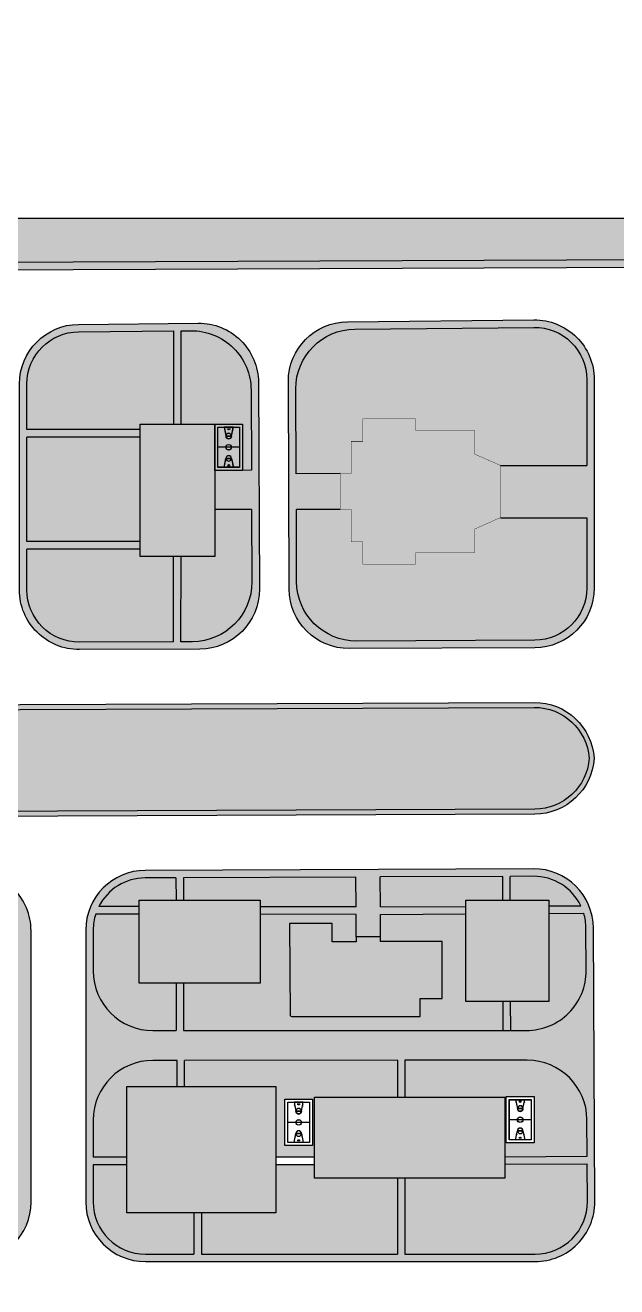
# Model space of a CAD drawing. Header units: inches. Extents: x -634 to 3638, y -6930911 to 5552.
# Drawn here: x 2672 to 2790.9, y 2344.9 to 2598.8 of the extents above; entities that cross this region are included whole.
import ezdxf

# ---------------------------------------------------------------- set-up
doc = ezdxf.new("R2010")
doc.units = ezdxf.units.IN
doc.header["$MEASUREMENT"] = 0
doc.layers.add('ELEV', color=134, linetype='Continuous', lineweight=18)
for name, color, linetype in [('SPORT', 7, 'Continuous'), ('зеленая зона', 100, 'Continuous'), ('муниц.здания', 181, 'Continuous')]:
    doc.layers.add(name, color=color, linetype=linetype)
for name, color, linetype, true_color in [('дет.площадки', 7, 'Continuous', 0xf5eb38), ('дорога', 7, 'Continuous', 0x737373), ('жил.зона', 7, 'Continuous', 0xee6868)]:
    doc.layers.add(name, color=color, linetype=linetype, true_color=true_color)

# ---------------------------------------------------------------- blocks, each defined once
blk = doc.blocks.new('A$C6FDB6B95')
at = {"layer": 'SPORT'}
for p, q in [((-2148, 1133), (1300, 1133)), ((-2148, -936), (-2148, 1133)), ((1300, 1133), (1300, -936)), ((-1920, 438), (-1256, 300)), ((-1918, 904), (1070, 904)), ((-1918, -706), (-1918, 904)), ((-1918, -246), (-1918, 444)), ((-1918, -246), (-1918, 444)), ((-1918, 444), (-1255, 306)), ((-1721, 403), (-1720, 408)), ((-1716, 402), (-1721, 403)), ((-1720, 408), (-1715, 407)), ((-1715, 407), (-1716, 402)), ((-1620, 382), (-1619, 387)), ((-1615, 381), (-1620, 382)), ((-1619, 387), (-1613, 386)), ((-1613, 386), (-1615, 381)), ((-1519, 361), (-1518, 366)), ((-1513, 360), (-1519, 361)), ((-1518, 366), (-1512, 365)), ((-1512, 365), (-1513, 360)), ((-1277, 305), (-1276, 299)), ((-1258, -102), (-1258, 300)), ((-1252, 300), (-1252, -102)), ((-427, -706), (-427, 904)), ((-427, -418), (-427, 616)), ((-421, -706), (-421, 904)), ((-421, -418), (-421, 616)), ((1070, 444), (406, 306)), ((1071, 438), (407, 300)), ((409, -102), (409, 300)), ((429, 305), (428, 299)), ((1070, 904), (1070, -706)), ((1070, -246), (1070, 444)), ((1070, -246), (1070, 444)), ((1300, -936), (-2148, -936)), ((-1256, -102), (-1920, -240)), ((-1255, -108), (-1918, -246)), ((1070, -706), (-1918, -706)), ((-1277, -107), (-1276, -101)), ((406, -108), (1070, -246)), ((407, -102), (1071, -240)), ((429, -107), (428, -101))]:
    blk.add_line(p, q, dxfattribs=at)
for points in [[(1300, -936), (-2148, -936), (-2148, 1133), (1300, 1133)], [(1076, -711), (-1924, -711), (-1924, 909), (1076, 909)], [(-1781, 202), (-1784, 202), (-1784, -4), (-1781, -4)], [(671, 361), (669, 366), (664, 365), (665, 360)], [(772, 382), (771, 387), (765, 386), (766, 381)], [(873, 403), (872, 408), (866, 407), (868, 402)], [(932, 202), (936, 202), (936, -4), (932, -4)], [(-1721, -205), (-1720, -211), (-1715, -209), (-1716, -204)], [(-1620, -184), (-1619, -190), (-1613, -188), (-1615, -183)], [(-1519, -163), (-1518, -168), (-1512, -167), (-1513, -162)], [(671, -163), (669, -168), (664, -167), (665, -162)], [(772, -184), (771, -190), (765, -188), (766, -183)], [(873, -205), (872, -211), (866, -209), (868, -204)]]:
    blk.add_lwpolyline(points, close=True, dxfattribs=at)
blk.add_lwpolyline([(403, -102, -0.985815), (403, 300)], format="xyb", close=True, dxfattribs=at)
for centre, radius in [((-1741, 99), 25.9), ((-424, 99), 207), ((-424, 99), 201), ((892, 99), 25.9)]:
    blk.add_circle(centre, radius, dxfattribs=at)
for centre, radius, start, end in [((-1255, 99), 207, 96.21469, 263.78531), ((-1255, 99), 201, 96.21469, 263.78531), ((-1255, 99), 207, 270, 90), ((-1255, 99), 201, 270.81854, 89.18146), ((406, 99), 207, 90, 270), ((406, 99), 201, 276.21469, 83.78531), ((406, 99), 207, 276.21469, 83.78531)]:
    blk.add_arc(centre, radius, start, end, dxfattribs=at)

msp = doc.modelspace()

# ---------------------------------------------------------------- hatches: boundary and pattern name
at = {"layer": 'ELEV', "linetype": 'Continuous'}
h = msp.add_hatch(dxfattribs=at)
h.set_pattern_fill('ANSI31', color=256, scale=0.01044, style=0)
h.set_pattern_definition([(45, (1262.311104, 3366.587935), (-0.02343928418428, 0.02343928418428), [])])
edge = h.paths.add_edge_path()
edge.add_ellipse((1445.78234, 3471.96182), major_axis=(0, 6932302.83262), ratio=0.00000001506, start_angle=89.999976115149, end_angle=270.000023884851)
edge.add_line((1445.67794, 3474.85168), (1445.67794, 3528.48347))
edge.add_line((1445.67794, 3528.48347), (1445.88675, 3528.48347))
edge.add_line((1445.88675, 3528.48347), (1445.88675, 3474.85168))
at = {"layer": 'дорога', "true_color": 0x939598}
h = msp.add_hatch(color=252, dxfattribs=at)
h.dxf.hatch_style = 1
h.paths.add_polyline_path([(2538.91758, 2559.8732), (2537.40944, 2559.8732, 0.387202094), (2549.40171, 2549.03748), (2962.53548, 2550.72011, 0.344538771), (2974.14404, 2559.8732), (2972.59332, 2559.8732, -0.33476711), (2962.52938, 2552.2201), (2549.3956, 2550.53747, -0.383201441)])
at = {"layer": 'дорога', "true_color": 0x58ba48}
h = msp.add_hatch(color=85, dxfattribs=at)
h.dxf.hatch_style = 1
h.paths.add_polyline_path([(2972.59332, 2559.8732), (2538.91758, 2559.8732, 0.383201441), (2549.3956, 2550.53747), (2962.52938, 2552.2201, 0.33476711)])
at = {"layer": 'дорога', "true_color": 0xcd6928, "transparency": 33554610}
h = msp.add_hatch(color=32, dxfattribs=at)
h.dxf.hatch_style = 1
edge = h.paths.add_edge_path()
edge.add_arc((2707.02931, 2485.24209), 12, 270.2333558, 360.2333558)
edge.add_line((2719.02921, 2485.29097), (2718.82329, 2527.76263))
edge.add_arc((2706.85995, 2526.82531), 12, 4.4799378, 90.5620272)
edge.add_line((2706.74224, 2538.82473), (2682.68175, 2538.58871))
edge.add_arc((2682.79946, 2526.58929), 12, 90.5620272, 180)
edge.add_line((2670.79946, 2526.58929), (2670.79946, 2485.14341))
edge.add_arc((2682.79946, 2485.14341), 12, 180, 270.2333558)
edge.add_line((2682.84833, 2473.14351), (2707.07819, 2473.24219))
at = {"layer": 'дорога', "true_color": 0x939598}
h = msp.add_hatch(color=252, dxfattribs=at)
h.dxf.hatch_style = 1
h.paths.add_polyline_path([(2718.85985, 2526.87418, 0.415894714), (2706.74224, 2538.82473), (2682.68175, 2538.58871, 0.411343417), (2670.79946, 2526.58929), (2670.79946, 2485.14341, 0.415406969), (2682.84833, 2473.14351), (2707.07819, 2473.24219, 0.414213562), (2719.02921, 2485.29097)])
h.paths.add_polyline_path([(2710.07646, 2509.20602), (2710.07646, 2501.31711), (2717.46389, 2501.32764), (2717.52312, 2486.78485, -0.414213562), (2705.57209, 2474.73607), (2703.25976, 2474.72665), (2703.28143, 2491.84278), (2701.78143, 2491.84278), (2701.75975, 2474.72054), (2682.84222, 2474.6435, -0.415406969), (2672.29946, 2485.14341), (2672.29946, 2493.36832), (2695.07646, 2493.36832), (2695.07646, 2494.86832), (2672.29946, 2494.86832), (2672.29946, 2515.92051), (2695.07646, 2515.92051), (2695.07646, 2517.42051), (2672.29946, 2517.42051), (2672.29946, 2526.58929, -0.411343417), (2682.69646, 2537.08878), (2701.83894, 2537.27656), (2701.81515, 2518.48457), (2703.31516, 2518.48457), (2703.33896, 2537.29128), (2705.2484, 2537.31001, -0.415894714), (2717.36601, 2525.35946), (2717.43157, 2509.26116), (2715.66266, 2509.24789), (2715.66266, 2509.20602)], flags=16)
h.paths.add_polyline_path([(2710.07646, 2509.20602), (2710.07646, 2518.51636), (2715.66266, 2518.51636), (2715.66266, 2509.20602)], flags=0)
h.paths.add_polyline_path([(2710.68163, 2509.81119), (2710.68163, 2517.91119), (2715.05749, 2517.91119), (2715.05749, 2509.81119)], flags=0)
h.paths.add_polyline_path([(2711.95438, 2517.89567), (2711.95372, 2517.89883), (2711.93853, 2517.89567)], flags=0)
h.paths.add_polyline_path([(2711.95438, 2509.82671), (2711.95372, 2509.82355), (2711.93853, 2509.82671), (2710.69715, 2509.82671), (2710.69715, 2513.86895), (2712.31099, 2513.86895, -0.986204438), (2713.42813, 2513.86895), (2714.2663, 2513.86895), (2715.04198, 2513.86895), (2715.04198, 2513.85343), (2715.04198, 2509.82671)], flags=0)
h.paths.add_polyline_path([(2713.4249, 2511.55848, -0.897017361), (2712.31422, 2511.55848), (2712.32965, 2511.56015, 0.897017361), (2713.40947, 2511.56015), (2713.4249, 2511.55848), (2713.41395, 2511.61119), (2712.31099, 2511.61119, -1.006968894), (2713.42818, 2511.61895), (2713.5733, 2510.92058), (2713.58849, 2510.92374), (2713.59165, 2510.90855), (2713.64168, 2510.64951), (2713.64531, 2510.65027), (2713.64847, 2510.63508), (2713.69727, 2510.37579), (2713.70214, 2510.3768), (2713.7053, 2510.36161), (2713.8006, 2509.82671), (2713.78475, 2509.82671)], flags=0)
h.paths.add_polyline_path([(2713.14887, 2510.18981), (2712.59025, 2510.18981), (2712.59025, 2510.19912), (2713.14887, 2510.19912)], flags=0)
h.paths.add_polyline_path([(2712.79973, 2510.30619, -1), (2712.93939, 2510.30619, -1)], flags=0)
h.paths.add_polyline_path([(2712.04902, 2510.35845), (2712.03383, 2510.36161), (2712.03698, 2510.3768), (2712.05218, 2510.37364)], flags=0)
h.paths.add_polyline_path([(2712.10584, 2510.63192), (2712.09065, 2510.63508), (2712.09381, 2510.65027), (2712.109, 2510.64711)], flags=0)
h.paths.add_polyline_path([(2712.16267, 2510.90539), (2712.14748, 2510.90855), (2712.15063, 2510.92374), (2712.16583, 2510.92058)], flags=0)
h.paths.add_polyline_path([(2713.41261, 2511.62671), (2712.32651, 2511.62671, -0.985814884)], flags=0)
h.paths.add_polyline_path([(2713.41261, 2513.85343), (2712.32651, 2513.85343, 0.985814884)], flags=0)
h.paths.add_polyline_path([(2712.31099, 2516.11119), (2713.41395, 2516.11119), (2713.4249, 2516.1639), (2713.40947, 2516.16222, 0.897017361), (2712.32965, 2516.16222), (2712.31422, 2516.1639, -0.897017361), (2713.4249, 2516.1639), (2713.78475, 2517.89567), (2713.8006, 2517.89567), (2713.6901, 2517.36393), (2713.7053, 2517.36077), (2713.70214, 2517.34558), (2713.64532, 2517.08796), (2713.64847, 2517.0873), (2713.64531, 2517.07211), (2713.58761, 2516.81467), (2713.59165, 2516.81383), (2713.58849, 2516.79864), (2713.42818, 2516.10343, -1.006968894)], flags=0)
h.paths.add_polyline_path([(2712.32651, 2516.09567), (2713.41261, 2516.09567, -0.985814884)], flags=0)
h.paths.add_polyline_path([(2712.15063, 2516.79864), (2712.14748, 2516.81383), (2712.16267, 2516.81699), (2712.16583, 2516.8018)], flags=0)
h.paths.add_polyline_path([(2712.09381, 2517.07211), (2712.09065, 2517.0873), (2712.10584, 2517.09046), (2712.109, 2517.07527)], flags=0)
h.paths.add_polyline_path([(2712.79973, 2517.41619, -1), (2712.93939, 2517.41619, -1)], flags=0)
h.paths.add_polyline_path([(2712.03698, 2517.34558), (2712.03383, 2517.36077), (2712.04902, 2517.36393), (2712.05218, 2517.34873)], flags=0)
h.paths.add_polyline_path([(2713.14887, 2517.52326), (2712.59025, 2517.52326), (2712.59025, 2517.53257), (2713.14887, 2517.53257)], flags=0)
at = {"layer": 'дорога', "true_color": 0xcd6928, "transparency": 33554610}
h = msp.add_hatch(color=32, dxfattribs=at)
h.dxf.hatch_style = 1
edge = h.paths.add_edge_path()
edge.add_arc((2774.34686, 2485.51627), 12, 270.2333558, 360)
edge.add_line((2786.34686, 2485.51627), (2786.34686, 2528.73267))
edge.add_arc((2774.29299, 2527.35452), 12.1324, 6.5224498, 90.3014883)
edge.add_line((2774.22915, 2539.48675), (2738.52994, 2539.13655))
edge.add_arc((2737.06317, 2527.00798), 12.21694, 83.1043773, 177.5663217)
edge.add_line((2724.85724, 2527.52675), (2725.02916, 2485.3154))
edge.add_arc((2737.02906, 2485.36428), 12, 180.2333558, 270.2333558)
edge.add_line((2737.07794, 2473.36438), (2774.39573, 2473.51637))
at = {"layer": 'дорога', "true_color": 0x939598}
h = msp.add_hatch(color=252, dxfattribs=at)
h.dxf.hatch_style = 1
h.paths.add_polyline_path([(2786.34686, 2527.48732, 0.417089545), (2774.22915, 2539.48675), (2736.74129, 2539.11901, 0.412534407), (2724.8591, 2527.07071), (2725.02916, 2485.3154, 0.414213562), (2737.07794, 2473.36438), (2774.39573, 2473.51637, 0.413021162), (2786.34686, 2485.51627)])
h.paths.add_polyline_path([(2784.84686, 2499.68491), (2784.84686, 2485.51627, -0.413021162), (2774.38962, 2475.01635), (2738.57182, 2474.87047, -0.414213562), (2726.52304, 2486.8215), (2726.46391, 2501.34046), (2735.28127, 2501.35302), (2735.28127, 2508.55462), (2726.43467, 2508.51859), (2726.36516, 2525.58541, -0.412534407), (2738.24735, 2537.63371), (2774.24386, 2537.98682, -0.417089545), (2784.84686, 2527.48732), (2784.84686, 2510.21031), (2767.47797, 2510.21031), (2767.47797, 2499.68491)], flags=16)
at = {"layer": 'дорога', "true_color": 0x58ba48}
h = msp.add_hatch(color=85, dxfattribs=at)
h.dxf.hatch_style = 1
h.paths.add_polyline_path([(2701.83894, 2537.27656), (2682.69646, 2537.08878, 0.411343417), (2672.29946, 2526.58929), (2672.29946, 2517.42051), (2695.07646, 2517.42051), (2695.07646, 2518.48457), (2701.81515, 2518.48457)])
h = msp.add_hatch(color=85, dxfattribs=at)
h.dxf.hatch_style = 1
h.paths.add_polyline_path([(2705.2484, 2537.31001), (2703.33896, 2537.29128), (2703.31516, 2518.48457), (2710.07646, 2518.48457), (2710.07646, 2509.20602), (2717.43157, 2509.26116), (2717.36601, 2525.35946, 0.415894714)])
h.paths.add_polyline_path([(2715.05749, 2517.91119), (2715.05749, 2509.81119), (2710.68163, 2509.81119), (2710.68163, 2517.91119)], flags=16)
h.paths.add_polyline_path([(2711.95438, 2517.89567), (2711.95372, 2517.89883), (2711.93853, 2517.89567)], flags=0)
h.paths.add_polyline_path([(2710.69715, 2513.86895), (2712.31099, 2513.86895, -0.986204438), (2713.42813, 2513.86895), (2714.2663, 2513.86895), (2715.04198, 2513.86895), (2715.04198, 2513.85343), (2715.04198, 2509.82671), (2711.95438, 2509.82671), (2711.95372, 2509.82355), (2711.93853, 2509.82671), (2710.69715, 2509.82671)], flags=0)
h.paths.add_polyline_path([(2712.31422, 2516.1639), (2712.32965, 2516.16222, -0.897017361), (2713.40947, 2516.16222), (2713.4249, 2516.1639, 0.897017361)], flags=0)
h.paths.add_polyline_path([(2713.8006, 2517.89567), (2713.6901, 2517.36393), (2713.7053, 2517.36077), (2713.70214, 2517.34558), (2713.64532, 2517.08796), (2713.64847, 2517.0873), (2713.64531, 2517.07211), (2713.58761, 2516.81467), (2713.59165, 2516.81383), (2713.58849, 2516.79864), (2713.42818, 2516.10343, -1.006968894), (2712.31099, 2516.11119), (2713.41395, 2516.11119), (2713.78475, 2517.89567)], flags=0)
h.paths.add_polyline_path([(2712.59025, 2517.53257), (2713.14887, 2517.53257), (2713.14887, 2517.52326), (2712.86956, 2517.48602, -0.414213562), (2712.93939, 2517.41619, -1), (2712.79973, 2517.41619, -0.414213562), (2712.86956, 2517.48602), (2712.64611, 2517.52326), (2712.59025, 2517.52326)], flags=0)
h.paths.add_polyline_path([(2712.04902, 2517.36393), (2712.05218, 2517.34873), (2712.03698, 2517.34558), (2712.03383, 2517.36077)], flags=0)
h.paths.add_polyline_path([(2712.10584, 2517.09046), (2712.109, 2517.07527), (2712.09381, 2517.07211), (2712.09065, 2517.0873)], flags=0)
h.paths.add_polyline_path([(2712.16267, 2516.81699), (2712.16583, 2516.8018), (2712.15063, 2516.79864), (2712.14748, 2516.81383)], flags=0)
h.paths.add_polyline_path([(2712.32651, 2516.09567), (2713.41261, 2516.09567, -0.985814884)], flags=0)
h.paths.add_polyline_path([(2713.41261, 2513.85343), (2712.32651, 2513.85343, 0.985814884)], flags=0)
h.paths.add_polyline_path([(2712.31099, 2511.62671), (2712.32651, 2511.62671, -0.99433131), (2713.41266, 2511.61736), (2713.4249, 2511.55848, 1.048443141)], flags=0)
h.paths.add_polyline_path([(2713.42979, 2511.61119), (2713.42818, 2511.61895, -0.993079335), (2712.31099, 2511.61119)], flags=0)
h.paths.add_polyline_path([(2712.15063, 2510.92374), (2712.16583, 2510.92058), (2712.16267, 2510.90539), (2712.14748, 2510.90855)], flags=0)
h.paths.add_polyline_path([(2713.58849, 2510.92374), (2713.59165, 2510.90855), (2713.57645, 2510.90539), (2713.5733, 2510.92058)], flags=0)
h.paths.add_polyline_path([(2712.09381, 2510.65027), (2712.109, 2510.64711), (2712.10584, 2510.63192), (2712.09065, 2510.63508)], flags=0)
h.paths.add_polyline_path([(2713.64531, 2510.65027), (2713.64847, 2510.63508), (2713.63328, 2510.63192), (2713.63012, 2510.64711)], flags=0)
h.paths.add_polyline_path([(2712.03698, 2510.3768), (2712.05218, 2510.37364), (2712.04902, 2510.35845), (2712.03383, 2510.36161)], flags=0)
h.paths.add_polyline_path([(2712.93939, 2510.30619, -0.414213562), (2712.86956, 2510.23636), (2713.09301, 2510.19912), (2713.14887, 2510.19912), (2713.14887, 2510.18981), (2712.59025, 2510.18981), (2712.59025, 2510.19912), (2712.86956, 2510.23636, -0.414213562), (2712.79973, 2510.30619, -1)], flags=0)
h.paths.add_polyline_path([(2713.70214, 2510.3768), (2713.7053, 2510.36161), (2713.6901, 2510.35845), (2713.68695, 2510.37364)], flags=0)
h = msp.add_hatch(color=85, dxfattribs=at)
h.dxf.hatch_style = 1
h.paths.add_polyline_path([(2774.24386, 2537.98682), (2738.24735, 2537.63371, 0.412534407), (2726.36516, 2525.58541), (2726.43467, 2508.51859), (2735.28127, 2508.55462), (2737.48284, 2508.55462), (2737.48284, 2515.05001), (2739.84949, 2515.05001), (2739.84949, 2519.59235), (2750.42608, 2519.59235), (2750.42608, 2517.31853), (2762.27696, 2517.31853), (2762.27696, 2512.5028), (2767.47797, 2510.21031), (2784.84686, 2510.21031), (2784.84686, 2527.48732, 0.417089545)])
at = {"layer": 'дорога', "true_color": 0xf4ee51}
h = msp.add_hatch(color=41, dxfattribs=at)
h.dxf.hatch_style = 1
h.paths.add_polyline_path([(2710.07646, 2518.48457), (2695.07646, 2518.48457), (2695.07646, 2491.84278), (2710.07646, 2491.84278)])
at = {"layer": 'дорога', "true_color": 0xcd6928}
h = msp.add_hatch(color=32, dxfattribs=at)
h.dxf.hatch_style = 1
h.paths.add_polyline_path([(2767.47797, 2510.21031), (2762.27696, 2512.5028), (2762.27696, 2517.31853), (2750.42608, 2517.31853), (2750.42608, 2519.59235), (2739.84949, 2519.59235), (2739.84949, 2515.05001), (2737.48284, 2515.05001), (2737.48284, 2508.55462), (2735.28127, 2508.55462), (2735.28127, 2501.35302), (2737.48284, 2501.3406), (2737.48284, 2494.8452), (2739.84949, 2494.8452), (2739.84949, 2490.30286), (2750.42608, 2490.30286), (2750.42608, 2492.6164), (2762.27696, 2492.6164), (2762.27696, 2497.39242), (2767.47797, 2499.68491)])
at = {"layer": 'дорога', "true_color": 0x58ba48}
h = msp.add_hatch(color=85, dxfattribs=at)
h.dxf.hatch_style = 1
h.paths.add_polyline_path([(2695.07646, 2515.92051), (2672.29946, 2515.92051), (2672.29946, 2494.86832), (2695.07646, 2494.86832)])
h = msp.add_hatch(color=85, dxfattribs=at)
h.dxf.hatch_style = 1
h.paths.add_polyline_path([(2717.52312, 2486.78485), (2717.46389, 2501.32764), (2710.07646, 2501.31711), (2710.07646, 2491.84278), (2703.28143, 2491.84278), (2703.25976, 2474.72665), (2705.57209, 2474.73607, 0.414213562)])
h = msp.add_hatch(color=85, dxfattribs=at)
h.dxf.hatch_style = 1
h.paths.add_polyline_path([(2784.84686, 2499.68491), (2767.47797, 2499.68491), (2762.27696, 2497.39242), (2762.27696, 2492.6164), (2750.42608, 2492.6164), (2750.42608, 2490.30286), (2739.84949, 2490.30286), (2739.84949, 2494.8452), (2737.48284, 2494.8452), (2737.48284, 2501.3406), (2735.28127, 2501.35302), (2726.46391, 2501.34046), (2726.52304, 2486.8215, 0.414213562), (2738.57182, 2474.87047), (2774.38962, 2475.01635, 0.413021162), (2784.84686, 2485.51627)])
h = msp.add_hatch(color=85, dxfattribs=at)
h.dxf.hatch_style = 1
h.paths.add_polyline_path([(2701.78143, 2491.84278), (2695.07646, 2491.84278), (2695.07646, 2493.36832), (2672.29946, 2493.36832), (2672.29946, 2485.14341, 0.415406969), (2682.84222, 2474.6435), (2701.75975, 2474.72054)])
at = {"layer": 'дорога', "true_color": 0x939598}
h = msp.add_hatch(color=252, dxfattribs=at)
h.dxf.hatch_style = 1
edge = h.paths.add_edge_path()
edge.add_line((2774.29798, 2462.51588), (2550.40182, 2461.60398))
edge.add_arc((2550.45069, 2449.60408), 12, 90.2333558, 176.9420013)
edge.add_arc((2550.43583, 2451.11935), 12, 184.182053, 270.2333558)
edge.add_line((2550.4847, 2439.11945), (2774.39573, 2440.03141))
edge.add_arc((2774.34686, 2452.03131), 12, 270.2333558, 356.3800038)
edge.add_arc((2774.34686, 2450.51598), 12, 3.6199962, 90.2333558)
at = {"layer": 'дорога', "true_color": 0x58ba48}
h = msp.add_hatch(color=85, dxfattribs=at)
h.dxf.hatch_style = 1
h.paths.add_polyline_path([(2785.32073, 2451.27364, 0.39534147), (2774.30205, 2461.51589), (2550.40589, 2460.60399, 0.395822281), (2539.46991, 2450.25407, 0.392508459), (2550.48063, 2440.11944), (2774.39166, 2441.0314, 0.392988667)])
at = {"layer": 'дорога', "true_color": 0x939598}
h = msp.add_hatch(color=252, dxfattribs=at)
h.dxf.hatch_style = 1
edge = h.paths.add_edge_path()
edge.add_arc((2661.1281, 2416.5699), 12, 360, 450.2333558)
edge.add_line((2661.07922, 2428.5698), (2550.73028, 2428.12036))
edge.add_arc((2550.77915, 2416.12046), 12, 90.2333558, 180.5620272)
edge.add_line((2538.77973, 2416.00275), (2539.31055, 2361.8896))
edge.add_arc((2551.30998, 2362.00731), 12, 180.5620272, 270)
edge.add_line((2551.30998, 2350.00731), (2661.1281, 2350.00731))
edge.add_arc((2661.1281, 2362.00731), 12, 270, 360)
edge.add_line((2673.1281, 2362.00731), (2673.1281, 2416.5699))
at = {"layer": 'дорога', "true_color": 0xcd6928, "transparency": 33554610}
h = msp.add_hatch(color=32, dxfattribs=at)
h.dxf.hatch_style = 1
edge = h.paths.add_edge_path()
edge.add_arc((2661.1281, 2362.00731), 12, 270, 360)
edge.add_line((2673.1281, 2362.00731), (2673.11512, 2417.12781))
edge.add_arc((2661.14201, 2416.64811), 11.98272, 2.294282, 96.0113823)
edge.add_line((2659.8871, 2428.56494), (2640.37099, 2428.48545))
edge.add_arc((2619.95774, 4866.74399), 2438.34398, 269.98703901, 270.47967255, ccw=False)
edge.add_line((2619.40616, 2428.40007), (2619.45792, 2350.00731))
edge.add_arc((2625.48236, 2332.85714), 18.17752, 70.6448677, 109.3551323, ccw=False)
edge.add_line((2631.50679, 2350.00731), (2661.1281, 2350.00731))
at = {"layer": 'дорога', "true_color": 0x939598}
h = msp.add_hatch(color=252, dxfattribs=at)
h.dxf.hatch_style = 1
h.paths.add_polyline_path([(2786.19342, 2417.09214, 0.413899486), (2774.14471, 2429.03029), (2696.07922, 2428.71235, 0.413021162), (2684.1281, 2416.71245), (2684.1281, 2362.00731, 0.414213562), (2696.1281, 2350.00731), (2774.47669, 2350.00731, 0.415721382), (2786.47653, 2362.06905)])
h.paths.add_polyline_path([(2697.62167, 2390.48796), (2702.4894, 2390.48926), (2702.49081, 2385.24484), (2703.99081, 2385.24484), (2703.9894, 2390.48966), (2746.77732, 2390.50112), (2746.77732, 2383.09139), (2748.27732, 2383.09139), (2748.27732, 2390.50152), (2772.88856, 2390.50811, -0.412785674), (2784.89161, 2378.56985), (2784.92957, 2371.19286), (2768.34845, 2371.10755), (2768.34845, 2369.60753), (2784.93728, 2369.69288), (2784.97655, 2362.06134, -0.415721382), (2774.47669, 2351.50731), (2748.27732, 2351.50731), (2748.27732, 2366.79232), (2746.77732, 2366.79232), (2746.77732, 2351.50731), (2707.3806, 2351.50731), (2707.3806, 2359.78387), (2705.8806, 2359.78387), (2705.8806, 2351.50731), (2696.1281, 2351.50731, -0.414213562), (2685.6281, 2362.00731), (2685.6281, 2369.481), (2692.40415, 2369.481), (2692.40415, 2370.981), (2685.6281, 2370.981), (2685.6281, 2378.48796, -0.414056759)], flags=16)
h.paths.add_polyline_path([(2685.6281, 2408.48796), (2685.6281, 2416.71245, -0.0780423), (2686.13353, 2419.93093), (2694.85169, 2419.91807), (2694.85169, 2421.41807), (2686.74757, 2421.43003, -0.282350758), (2696.08533, 2427.21236), (2702.27023, 2427.23755), (2702.27143, 2422.73523), (2703.77143, 2422.73523), (2703.77023, 2427.24366), (2738.43526, 2427.38484), (2738.45983, 2421.3537), (2719.18898, 2421.38215), (2719.18898, 2419.88214), (2738.46593, 2419.85369), (2738.48439, 2415.32256), (2743.37946, 2415.32256), (2743.36097, 2419.86368), (2760.53805, 2419.96004), (2760.53805, 2421.46006), (2743.35486, 2421.36367), (2743.33025, 2427.40478), (2767.95002, 2427.50505), (2767.96947, 2422.72836), (2769.46948, 2422.72836), (2769.45, 2427.51116), (2774.15081, 2427.53031, -0.289096551), (2783.65204, 2421.58972), (2777.25897, 2421.55386), (2777.25897, 2420.05383), (2784.23701, 2420.09298, -0.072836322), (2784.69344, 2417.08442), (2784.73725, 2408.56968, -0.4156434), (2772.7406, 2396.50794), (2703.77841, 2396.4896), (2703.77588, 2406.0123), (2702.27588, 2406.0123), (2702.27841, 2396.4892), (2697.63448, 2396.48796, -0.414369371)], flags=16)
h.paths.add_polyline_path([(2724.13977, 2382.66682), (2729.72598, 2382.66682), (2729.72598, 2373.35647), (2724.13977, 2373.35647)], flags=0)
h.paths.add_polyline_path([(2724.74494, 2382.06165), (2729.12081, 2382.06165), (2729.12081, 2373.96165), (2724.74494, 2373.96165)], flags=0)
h.paths.add_polyline_path([(2726.01769, 2382.04613), (2726.01703, 2382.04929), (2726.00184, 2382.04613)], flags=0)
h.paths.add_polyline_path([(2724.76046, 2378.01941), (2726.37431, 2378.01941, -0.986204438), (2727.49144, 2378.01941), (2728.32961, 2378.01941), (2729.10529, 2378.01941), (2729.10529, 2378.00389), (2729.10529, 2373.97716), (2726.01769, 2373.97716), (2726.01703, 2373.97401), (2726.00184, 2373.97716), (2724.76046, 2373.97716)], flags=0)
h.paths.add_polyline_path([(2727.47279, 2380.31268), (2727.48821, 2380.31436, 0.897017361), (2726.37754, 2380.31436), (2726.39296, 2380.31268, -0.897017361)], flags=0)
h.paths.add_polyline_path([(2727.86391, 2382.04613), (2727.75342, 2381.51438), (2727.76861, 2381.51123), (2727.76545, 2381.49603), (2727.70863, 2381.23841), (2727.71178, 2381.23776), (2727.70863, 2381.22257), (2727.65092, 2380.96513), (2727.65496, 2380.96429), (2727.6518, 2380.9491), (2727.4915, 2380.25389, -1.006968894), (2726.37431, 2380.26165), (2727.47726, 2380.26165), (2727.84806, 2382.04613)], flags=0)
h.paths.add_polyline_path([(2726.09714, 2381.51123), (2726.11233, 2381.51438), (2726.11549, 2381.49919), (2726.1003, 2381.49603)], flags=0)
h.paths.add_polyline_path([(2726.15397, 2381.23776), (2726.16916, 2381.24092), (2726.17232, 2381.22572), (2726.15712, 2381.22257)], flags=0)
h.paths.add_polyline_path([(2726.21079, 2380.96429), (2726.22598, 2380.96745), (2726.22914, 2380.95225), (2726.21395, 2380.9491)], flags=0)
h.paths.add_polyline_path([(2726.65356, 2381.68303), (2727.21219, 2381.68303), (2727.21219, 2381.67372), (2726.93287, 2381.63647, -0.414213562), (2727.0027, 2381.56665, -1), (2726.86305, 2381.56665, -0.414213562), (2726.93287, 2381.63647), (2726.70943, 2381.67372), (2726.65356, 2381.67372)], flags=0)
h.paths.add_polyline_path([(2727.47592, 2378.00389), (2726.38983, 2378.00389, 0.985814884)], flags=0)
h.paths.add_polyline_path([(2726.38983, 2380.24613), (2727.47592, 2380.24613, -0.985814884)], flags=0)
h.paths.add_polyline_path([(2727.84806, 2373.97716), (2727.86391, 2373.97716), (2727.75342, 2374.50891), (2727.73822, 2374.50575)], flags=0)
h.paths.add_polyline_path([(2726.39296, 2375.71061), (2726.37754, 2375.70893, 0.897017361), (2727.48821, 2375.70893), (2727.47279, 2375.71061, -0.897017361)], flags=0)
h.paths.add_polyline_path([(2727.49144, 2375.76165), (2726.37431, 2375.76165, -1.013986693)], flags=0)
h.paths.add_polyline_path([(2727.47592, 2375.77716), (2726.38983, 2375.77716, -0.985814884)], flags=0)
h.paths.add_polyline_path([(2726.21395, 2375.0742), (2726.22914, 2375.07104), (2726.22598, 2375.05585), (2726.21079, 2375.059)], flags=0)
h.paths.add_polyline_path([(2726.15712, 2374.80073), (2726.17232, 2374.79757), (2726.16916, 2374.78238), (2726.15397, 2374.78553)], flags=0)
h.paths.add_polyline_path([(2726.1003, 2374.52726), (2726.11549, 2374.5241), (2726.11233, 2374.50891), (2726.09714, 2374.51207)], flags=0)
h.paths.add_polyline_path([(2726.65356, 2374.34958), (2726.93287, 2374.38682, -0.414213562), (2726.86305, 2374.45665, -1), (2727.0027, 2374.45665, -0.414213562), (2726.93287, 2374.38682), (2727.15632, 2374.34958), (2727.21219, 2374.34958), (2727.21219, 2374.34027), (2726.65356, 2374.34027)], flags=0)
h.paths.add_polyline_path([(2727.63661, 2375.07104), (2727.6518, 2375.0742), (2727.65496, 2375.059), (2727.63977, 2375.05585)], flags=0)
h.paths.add_polyline_path([(2727.69343, 2374.79757), (2727.70863, 2374.80073), (2727.71178, 2374.78553), (2727.69659, 2374.78238)], flags=0)
h.paths.add_polyline_path([(2768.67871, 2383.20204), (2774.26492, 2383.20204), (2774.26492, 2373.8917), (2768.67871, 2373.8917)], flags=0)
h.paths.add_polyline_path([(2769.28388, 2382.59687), (2773.65975, 2382.59687), (2773.65975, 2374.49687), (2769.28388, 2374.49687)], flags=0)
h.paths.add_polyline_path([(2770.55663, 2382.58135), (2770.55597, 2382.58451), (2770.54078, 2382.58135)], flags=0)
h.paths.add_polyline_path([(2769.2994, 2378.55463), (2770.91325, 2378.55463, -0.986204438), (2772.03038, 2378.55463), (2772.86855, 2378.55463), (2773.64423, 2378.55463), (2773.64423, 2378.53911), (2773.64423, 2374.51239), (2770.55663, 2374.51239), (2770.55597, 2374.50923), (2770.54078, 2374.51239), (2769.2994, 2374.51239)], flags=0)
h.paths.add_polyline_path([(2772.01173, 2380.84791), (2772.02715, 2380.84959, 0.897017361), (2770.91648, 2380.84959), (2770.9319, 2380.84791, -0.897017361)], flags=0)
h.paths.add_polyline_path([(2772.40285, 2382.58135), (2772.29236, 2382.04961), (2772.30755, 2382.04645), (2772.30439, 2382.03126), (2772.24757, 2381.77364), (2772.25072, 2381.77298), (2772.24757, 2381.75779), (2772.18986, 2381.50035), (2772.1939, 2381.49951), (2772.19074, 2381.48432), (2772.03043, 2380.78911, -1.006968894), (2770.91325, 2380.79687), (2772.0162, 2380.79687), (2772.387, 2382.58135)], flags=0)
h.paths.add_polyline_path([(2772.01486, 2378.53911), (2770.92877, 2378.53911, 0.985814884)], flags=0)
h.paths.add_polyline_path([(2770.63608, 2382.04645), (2770.65127, 2382.04961), (2770.65443, 2382.03442), (2770.63924, 2382.03126)], flags=0)
h.paths.add_polyline_path([(2770.6929, 2381.77298), (2770.7081, 2381.77614), (2770.71125, 2381.76095), (2770.69606, 2381.75779)], flags=0)
h.paths.add_polyline_path([(2770.74973, 2381.49951), (2770.76492, 2381.50267), (2770.76808, 2381.48748), (2770.75289, 2381.48432)], flags=0)
h.paths.add_polyline_path([(2770.92877, 2380.78135), (2772.01486, 2380.78135, -0.985814884)], flags=0)
h.paths.add_polyline_path([(2771.1925, 2382.21825), (2771.75112, 2382.21825), (2771.75112, 2382.20894), (2771.47181, 2382.1717, -0.414213562), (2771.54164, 2382.10187, -1), (2771.40199, 2382.10187, -0.414213562), (2771.47181, 2382.1717), (2771.24837, 2382.20894), (2771.1925, 2382.20894)], flags=0)
h.paths.add_polyline_path([(2770.75289, 2375.60942), (2770.76808, 2375.60626), (2770.76492, 2375.59107), (2770.74973, 2375.59423)], flags=0)
h.paths.add_polyline_path([(2770.69606, 2375.33595), (2770.71125, 2375.3328), (2770.7081, 2375.3176), (2770.6929, 2375.32076)], flags=0)
h.paths.add_polyline_path([(2770.63924, 2375.06248), (2770.65443, 2375.05933), (2770.65127, 2375.04413), (2770.63608, 2375.04729)], flags=0)
h.paths.add_polyline_path([(2772.387, 2374.51239), (2772.40285, 2374.51239), (2772.29236, 2375.04413), (2772.27716, 2375.04098)], flags=0)
h.paths.add_polyline_path([(2770.9319, 2376.24584), (2770.91648, 2376.24416, 0.897017361), (2772.02715, 2376.24416), (2772.01173, 2376.24584, -0.897017361)], flags=0)
h.paths.add_polyline_path([(2772.03038, 2376.29687), (2770.91325, 2376.29687, -1.013986693)], flags=0)
h.paths.add_polyline_path([(2772.01486, 2376.31239), (2770.92877, 2376.31239, -0.985814884)], flags=0)
h.paths.add_polyline_path([(2771.1925, 2374.8848), (2771.47181, 2374.92204, -0.414213562), (2771.40199, 2374.99187, -1), (2771.54164, 2374.99187, -0.414213562), (2771.47181, 2374.92204), (2771.69526, 2374.8848), (2771.75112, 2374.8848), (2771.75112, 2374.87549), (2771.1925, 2374.87549)], flags=0)
h.paths.add_polyline_path([(2772.17555, 2375.60626), (2772.19074, 2375.60942), (2772.1939, 2375.59423), (2772.17871, 2375.59107)], flags=0)
h.paths.add_polyline_path([(2772.23237, 2375.3328), (2772.24757, 2375.33595), (2772.25072, 2375.32076), (2772.23553, 2375.3176)], flags=0)
at = {"layer": 'дорога', "true_color": 0x4554a5}
h = msp.add_hatch(color=175, dxfattribs=at)
h.dxf.hatch_style = 1
edge = h.paths.add_edge_path()
edge.add_line((2697.6281, 2396.48796), (2772.7406, 2396.50794))
edge.add_arc((2772.73741, 2408.50794), 12, 270.0152388, 357.9595613)
edge.add_line((2784.7298, 2408.08068), (2784.57479, 2418.60532))
edge.add_arc((2774.19358, 2417.03039), 10.5, 8.6265172, 79.9089795)
edge.add_line((2776.03331, 2427.36797), (2736.74882, 2427.37797))
edge.add_line((2736.74882, 2427.37797), (2715.96161, 2427.29331))
edge.add_line((2715.96161, 2427.29331), (2706.00874, 2427.25277))
edge.add_line((2706.00874, 2427.25277), (2696.08533, 2427.21236))
edge.add_arc((2696.1281, 2416.71245), 10.5, 90.2333558, 180)
edge.add_line((2685.6281, 2416.71245), (2685.46595, 2408.5581))
edge.add_line((2685.46595, 2408.5581), (2685.79025, 2408.41782))
edge.add_arc((2697.51431, 2408.21326), 11.72585, 179.0003911, 270.5559934)
at = {"layer": 'дорога', "true_color": 0x58ba48}
h = msp.add_hatch(color=85, dxfattribs=at)
h.dxf.hatch_style = 1
h.paths.add_polyline_path([(2702.27023, 2427.23755), (2696.08533, 2427.21236, 0.282350758), (2686.74757, 2421.43003), (2694.85169, 2421.41807), (2694.85169, 2422.73523), (2702.27143, 2422.73523)])
h = msp.add_hatch(color=85, dxfattribs=at)
h.dxf.hatch_style = 1
h.paths.add_polyline_path([(2738.43526, 2427.38484), (2703.77023, 2427.24366), (2703.77143, 2422.73523), (2719.18898, 2422.73523), (2719.18898, 2421.38215), (2738.45983, 2421.3537)])
h = msp.add_hatch(color=85, dxfattribs=at)
h.dxf.hatch_style = 1
h.paths.add_polyline_path([(2767.95002, 2427.50505), (2743.33025, 2427.40478), (2743.35486, 2421.36367), (2760.53805, 2421.46006), (2760.53805, 2422.72836), (2767.96947, 2422.72836)])
h = msp.add_hatch(color=85, dxfattribs=at)
h.dxf.hatch_style = 1
h.paths.add_polyline_path([(2774.15081, 2427.53031), (2769.45, 2427.51116), (2769.46948, 2422.72836), (2777.25897, 2422.72836), (2777.25897, 2421.55386), (2783.65204, 2421.58972, 0.289096551)])
at = {"layer": 'дорога', "true_color": 0x4554a5}
h = msp.add_hatch(color=175, dxfattribs=at)
h.dxf.hatch_style = 1
h.paths.add_polyline_path([(2719.18898, 2406.0123), (2719.18898, 2422.73523), (2694.85169, 2422.73523), (2694.85169, 2406.0123)])
h = msp.add_hatch(color=175, dxfattribs=at)
h.dxf.hatch_style = 1
h.paths.add_polyline_path([(2777.25897, 2422.72836), (2760.53805, 2422.72836), (2760.53805, 2402.32422), (2777.25897, 2402.32422)])
at = {"layer": 'дорога', "true_color": 0x58ba48}
h = msp.add_hatch(color=85, dxfattribs=at)
h.dxf.hatch_style = 1
h.paths.add_polyline_path([(2702.27588, 2406.0123), (2694.85169, 2406.0123), (2694.85169, 2419.91807), (2686.13353, 2419.93093, 0.0780423), (2685.6281, 2416.71245), (2685.6281, 2408.48796, 0.414369371), (2697.63448, 2396.48796), (2702.27841, 2396.4892)])
h = msp.add_hatch(color=85, dxfattribs=at)
h.dxf.hatch_style = 1
h.paths.add_polyline_path([(2725.08474, 2418.04205), (2733.68821, 2418.04205), (2733.68821, 2414.33366), (2738.48439, 2414.33366), (2738.48439, 2415.32256), (2738.46593, 2419.85369), (2719.18898, 2419.88214), (2719.18898, 2406.0123), (2703.77588, 2406.0123), (2703.77841, 2396.4896), (2768.07627, 2396.5067), (2768.05257, 2402.32422), (2760.53805, 2402.32422), (2760.53805, 2419.96004), (2743.36097, 2419.86368), (2743.37946, 2415.32256), (2743.37946, 2414.43963), (2755.7789, 2414.43963), (2755.7789, 2402.95543), (2751.39014, 2402.95543), (2751.39014, 2399.29649), (2725.52975, 2399.29649), (2725.20545, 2399.43676)])
h = msp.add_hatch(color=85, dxfattribs=at)
h.dxf.hatch_style = 1
h.paths.add_polyline_path([(2784.69344, 2417.08442, 0.072836322), (2784.23701, 2420.09298), (2777.25897, 2420.05383), (2777.25897, 2402.32422), (2769.55259, 2402.32422), (2769.57628, 2396.5071), (2772.7406, 2396.50794, 0.4156434), (2784.73725, 2408.56968)])
h = msp.add_hatch(color=85, dxfattribs=at)
h.dxf.hatch_style = 1
h.paths.add_polyline_path([(2692.40415, 2385.24484), (2702.49081, 2385.24484), (2702.4894, 2390.48926), (2697.62167, 2390.48796, 0.414056759), (2685.6281, 2378.48796), (2685.6281, 2370.981), (2692.40415, 2370.981)])
h = msp.add_hatch(color=85, dxfattribs=at)
h.dxf.hatch_style = 1
h.paths.add_polyline_path([(2746.77732, 2390.50112), (2703.9894, 2390.48966), (2703.99081, 2385.24484), (2722.35705, 2385.24484), (2722.35705, 2370.981), (2730.13705, 2370.981), (2730.13705, 2383.09139), (2746.77732, 2383.09139)])
h.paths.add_polyline_path([(2724.13977, 2382.66682), (2729.72598, 2382.66682), (2729.72598, 2373.35647), (2724.13977, 2373.35647)], flags=16)
h.paths.add_polyline_path([(2724.74494, 2382.06165), (2729.12081, 2382.06165), (2729.12081, 2373.96165), (2724.74494, 2373.96165)], flags=0)
h.paths.add_polyline_path([(2726.01769, 2382.04613), (2726.01703, 2382.04929), (2726.00184, 2382.04613)], flags=0)
h.paths.add_polyline_path([(2724.76046, 2378.01941), (2726.37431, 2378.01941, -0.986204438), (2727.49144, 2378.01941), (2728.32961, 2378.01941), (2729.10529, 2378.01941), (2729.10529, 2378.00389), (2729.10529, 2373.97716), (2726.01769, 2373.97716), (2726.01703, 2373.97401), (2726.00184, 2373.97716), (2724.76046, 2373.97716)], flags=0)
h.paths.add_polyline_path([(2726.37754, 2380.31436), (2726.39296, 2380.31268, -0.897017361), (2727.47279, 2380.31268), (2727.48821, 2380.31436, 0.897017361)], flags=0)
h.paths.add_polyline_path([(2727.86391, 2382.04613), (2727.75342, 2381.51438), (2727.76861, 2381.51123), (2727.76545, 2381.49603), (2727.70863, 2381.23841), (2727.71178, 2381.23776), (2727.70863, 2381.22257), (2727.65092, 2380.96513), (2727.65496, 2380.96429), (2727.6518, 2380.9491), (2727.4915, 2380.25389, -1.006968894), (2726.37431, 2380.26165), (2727.47726, 2380.26165), (2727.84806, 2382.04613)], flags=0)
h.paths.add_polyline_path([(2726.09714, 2381.51123), (2726.11233, 2381.51438), (2726.11549, 2381.49919), (2726.1003, 2381.49603)], flags=0)
h.paths.add_polyline_path([(2726.65356, 2381.68303), (2727.21219, 2381.68303), (2727.21219, 2381.67372), (2726.93287, 2381.63647, -0.414213562), (2727.0027, 2381.56665, -1), (2726.86305, 2381.56665, -0.414213562), (2726.93287, 2381.63647), (2726.70943, 2381.67372), (2726.65356, 2381.67372)], flags=0)
h.paths.add_polyline_path([(2726.15397, 2381.23776), (2726.16916, 2381.24092), (2726.17232, 2381.22572), (2726.15712, 2381.22257)], flags=0)
h.paths.add_polyline_path([(2726.21079, 2380.96429), (2726.22598, 2380.96745), (2726.22914, 2380.95225), (2726.21395, 2380.9491)], flags=0)
h.paths.add_polyline_path([(2726.38983, 2380.24613), (2727.47592, 2380.24613, -0.985814884)], flags=0)
h.paths.add_polyline_path([(2727.47592, 2378.00389), (2726.38983, 2378.00389, 0.985814884)], flags=0)
h.paths.add_polyline_path([(2726.37431, 2375.77716), (2726.38983, 2375.77716, -0.99433131), (2727.47598, 2375.76782), (2727.48821, 2375.70893, 1.048443141)], flags=0)
h.paths.add_polyline_path([(2727.49311, 2375.76165), (2727.4915, 2375.76941, -0.993079335), (2726.37431, 2375.76165)], flags=0)
h.paths.add_polyline_path([(2726.21395, 2375.0742), (2726.22914, 2375.07104), (2726.22598, 2375.05585), (2726.21079, 2375.059)], flags=0)
h.paths.add_polyline_path([(2726.15712, 2374.80073), (2726.17232, 2374.79757), (2726.16916, 2374.78238), (2726.15397, 2374.78553)], flags=0)
h.paths.add_polyline_path([(2726.1003, 2374.52726), (2726.11549, 2374.5241), (2726.11233, 2374.50891), (2726.09714, 2374.51207)], flags=0)
h.paths.add_polyline_path([(2727.63661, 2375.07104), (2727.6518, 2375.0742), (2727.65496, 2375.059), (2727.63977, 2375.05585)], flags=0)
h.paths.add_polyline_path([(2727.0027, 2374.45665, -0.414213562), (2726.93287, 2374.38682), (2727.15632, 2374.34958), (2727.21219, 2374.34958), (2727.21219, 2374.34027), (2726.65356, 2374.34027), (2726.65356, 2374.34958), (2726.93287, 2374.38682, -0.414213562), (2726.86305, 2374.45665, -1)], flags=0)
h.paths.add_polyline_path([(2727.69343, 2374.79757), (2727.70863, 2374.80073), (2727.71178, 2374.78553), (2727.69659, 2374.78238)], flags=0)
h.paths.add_polyline_path([(2727.75026, 2374.5241), (2727.76545, 2374.52726), (2727.76861, 2374.51207), (2727.75342, 2374.50891)], flags=0)
h = msp.add_hatch(color=85, dxfattribs=at)
h.dxf.hatch_style = 1
h.paths.add_polyline_path([(2784.89161, 2378.56985, 0.412785674), (2772.88856, 2390.50811), (2748.27732, 2390.50152), (2748.27732, 2383.09139), (2768.34845, 2383.09139), (2768.34845, 2371.10755), (2784.92957, 2371.19286)])
h.paths.add_polyline_path([(2774.26492, 2373.8917), (2768.67871, 2373.8917), (2768.67871, 2383.20204), (2774.26492, 2383.20204)], flags=16)
h.paths.add_polyline_path([(2773.65975, 2374.49687), (2769.28388, 2374.49687), (2769.28388, 2382.59687), (2773.65975, 2382.59687)], flags=0)
h.paths.add_polyline_path([(2770.55663, 2382.58135), (2770.55597, 2382.58451), (2770.54078, 2382.58135)], flags=0)
h.paths.add_polyline_path([(2773.64423, 2374.51239), (2770.55663, 2374.51239), (2770.55597, 2374.50923), (2770.54078, 2374.51239), (2769.2994, 2374.51239), (2769.2994, 2378.55463), (2770.91325, 2378.55463, -0.986204438), (2772.03038, 2378.55463), (2772.86855, 2378.55463), (2773.64423, 2378.55463), (2773.64423, 2378.53911)], flags=0)
h.paths.add_polyline_path([(2772.01486, 2378.53911), (2770.92877, 2378.53911, 0.985814884)], flags=0)
h.paths.add_polyline_path([(2770.91325, 2376.31239), (2770.92877, 2376.31239, -0.99433131), (2772.01492, 2376.30305), (2772.02715, 2376.24416, 1.048443141)], flags=0)
h.paths.add_polyline_path([(2770.91325, 2376.29687), (2772.03205, 2376.29687), (2772.03043, 2376.30463, -0.993079335)], flags=0)
h.paths.add_polyline_path([(2772.24757, 2375.33595), (2772.25072, 2375.32076), (2772.23553, 2375.3176), (2772.23237, 2375.3328)], flags=0)
h.paths.add_polyline_path([(2772.1939, 2375.59423), (2772.17871, 2375.59107), (2772.17555, 2375.60626), (2772.19074, 2375.60942)], flags=0)
h.paths.add_polyline_path([(2772.30439, 2375.06248), (2772.30755, 2375.04729), (2772.29236, 2375.04413), (2772.2892, 2375.05933)], flags=0)
h.paths.add_polyline_path([(2771.75112, 2374.8848), (2771.75112, 2374.87549), (2771.1925, 2374.87549), (2771.1925, 2374.8848), (2771.47181, 2374.92204, -0.414213562), (2771.40199, 2374.99187, -1), (2771.54164, 2374.99187, -0.414213562), (2771.47181, 2374.92204), (2771.69526, 2374.8848)], flags=0)
h.paths.add_polyline_path([(2770.91648, 2380.84959), (2770.9319, 2380.84791, -0.897017361), (2772.01173, 2380.84791), (2772.02715, 2380.84959, 0.897017361)], flags=0)
h.paths.add_polyline_path([(2770.91325, 2380.79687), (2772.0162, 2380.79687), (2772.387, 2382.58135), (2772.40285, 2382.58135), (2772.29236, 2382.04961), (2772.30755, 2382.04645), (2772.30439, 2382.03126), (2772.24757, 2381.77364), (2772.25072, 2381.77298), (2772.24757, 2381.75779), (2772.18986, 2381.50035), (2772.1939, 2381.49951), (2772.19074, 2381.48432), (2772.03043, 2380.78911, -1.006968894)], flags=0)
h.paths.add_polyline_path([(2770.92877, 2380.78135), (2772.01486, 2380.78135, -0.985814884)], flags=0)
h.paths.add_polyline_path([(2770.76808, 2375.60626), (2770.76492, 2375.59107), (2770.74973, 2375.59423), (2770.75289, 2375.60942)], flags=0)
h.paths.add_polyline_path([(2770.71125, 2375.3328), (2770.7081, 2375.3176), (2770.6929, 2375.32076), (2770.69606, 2375.33595)], flags=0)
h.paths.add_polyline_path([(2770.65443, 2375.05933), (2770.65127, 2375.04413), (2770.63608, 2375.04729), (2770.63924, 2375.06248)], flags=0)
h.paths.add_polyline_path([(2771.75112, 2382.20894), (2771.47181, 2382.1717, -0.414213562), (2771.54164, 2382.10187, -1), (2771.40199, 2382.10187, -0.414213562), (2771.47181, 2382.1717), (2771.24837, 2382.20894), (2771.1925, 2382.20894), (2771.1925, 2382.21825), (2771.75112, 2382.21825)], flags=0)
h.paths.add_polyline_path([(2770.76808, 2381.48748), (2770.75289, 2381.48432), (2770.74973, 2381.49951), (2770.76492, 2381.50267)], flags=0)
h.paths.add_polyline_path([(2770.71125, 2381.76095), (2770.69606, 2381.75779), (2770.6929, 2381.77298), (2770.7081, 2381.77614)], flags=0)
h.paths.add_polyline_path([(2770.65443, 2382.03442), (2770.63924, 2382.03126), (2770.63608, 2382.04645), (2770.65127, 2382.04961)], flags=0)
at = {"layer": 'дорога', "true_color": 0x136734}
h = msp.add_hatch(color=116, dxfattribs=at)
h.dxf.hatch_style = 1
h.paths.add_polyline_path([(2722.35705, 2385.24484), (2692.40415, 2385.24484), (2692.40415, 2359.78387), (2722.35705, 2359.78387)])
at = {"layer": 'дорога', "true_color": 0xf4ee51}
h = msp.add_hatch(color=41, dxfattribs=at)
h.dxf.hatch_style = 1
h.paths.add_polyline_path([(2768.34845, 2383.09139), (2730.13705, 2383.09139), (2730.13705, 2366.79232), (2768.34845, 2366.79232)])
at = {"layer": 'дорога', "true_color": 0x58ba48}
h = msp.add_hatch(color=85, dxfattribs=at)
h.dxf.hatch_style = 1
h.paths.add_polyline_path([(2705.8806, 2359.78387), (2692.40415, 2359.78387), (2692.40415, 2369.481), (2685.6281, 2369.481), (2685.6281, 2362.00731, 0.414213562), (2696.1281, 2351.50731), (2705.8806, 2351.50731)])
h = msp.add_hatch(color=85, dxfattribs=at)
h.dxf.hatch_style = 1
h.paths.add_polyline_path([(2746.77732, 2366.79232), (2730.13705, 2366.79232), (2730.13705, 2369.481), (2722.35705, 2369.481), (2722.35705, 2359.78387), (2707.3806, 2359.78387), (2707.3806, 2351.50731), (2746.77732, 2351.50731)])
h = msp.add_hatch(color=85, dxfattribs=at)
h.dxf.hatch_style = 1
h.paths.add_polyline_path([(2784.97655, 2362.06134), (2784.93728, 2369.69288), (2768.34845, 2369.60753), (2768.34845, 2366.79232), (2748.27732, 2366.79232), (2748.27732, 2351.50731), (2774.47669, 2351.50731, 0.415721382)])

# ---------------------------------------------------------------- linework, layer by layer
at = {"color": 7}
msp.add_lwpolyline([(2510.55356, 2139.23209), (2929.48263, 2042.52033), (2969.58625, 2216.23831), (2982.86242, 2333.81788), (2996.08687, 2559.8732), (2508.84036, 2559.8732)], close=True, dxfattribs=at)
at = {"layer": 'дет.площадки'}
for points in [[(2695.07646, 2518.48457), (2710.07646, 2518.48457), (2710.07646, 2491.84278), (2695.07646, 2491.84278)], [(2694.85169, 2422.73523), (2719.18898, 2422.73523), (2719.18898, 2406.0123), (2694.85169, 2406.0123)], [(2760.53805, 2422.72836), (2777.25897, 2422.72836), (2777.25897, 2402.32422), (2760.53805, 2402.32422)], [(2730.13705, 2383.09139), (2768.34845, 2383.09139), (2768.34845, 2366.79232), (2730.13705, 2366.79232)]]:
    msp.add_lwpolyline(points, close=True, dxfattribs=at)
at = {"layer": 'дорога'}
for p, q in [((2701.81515, 2518.48457), (2701.83894, 2537.27656)), ((2703.31516, 2518.48457), (2703.33896, 2537.29128)), ((2695.07646, 2517.42051), (2672.29946, 2517.42051)), ((2695.07646, 2515.92051), (2672.29946, 2515.92051)), ((2717.43157, 2509.26116), (2710.07646, 2509.20602)), ((2735.28127, 2508.55462), (2726.43467, 2508.51859)), ((2767.47797, 2510.21031), (2784.84686, 2510.21031)), ((2717.46389, 2501.32764), (2710.07646, 2501.31711)), ((2735.28127, 2501.35302), (2726.46391, 2501.34046)), ((2767.47797, 2499.68491), (2784.84686, 2499.68491)), ((2695.07646, 2494.86832), (2672.29946, 2494.86832)), ((2695.07646, 2493.36832), (2672.29946, 2493.36832)), ((2701.75975, 2474.72054), (2701.78143, 2491.84278)), ((2703.25975, 2474.71864), (2703.28143, 2491.84278)), ((2702.27023, 2427.23755), (2702.27143, 2422.73523)), ((2703.77023, 2427.24366), (2703.77143, 2422.73523)), ((2738.45983, 2421.3537), (2738.43526, 2427.38484)), ((2743.35486, 2421.36367), (2743.33025, 2427.40478)), ((2767.96947, 2422.72836), (2767.95002, 2427.50505)), ((2769.46948, 2422.72836), (2769.45, 2427.51116)), ((2694.85169, 2419.91807), (2686.13353, 2419.93093)), ((2694.85169, 2421.41807), (2686.74757, 2421.43003)), ((2738.45983, 2421.3537), (2719.18898, 2421.38215)), ((2738.46593, 2419.85369), (2719.18898, 2419.88214)), ((2738.48439, 2415.32256), (2738.46593, 2419.85369)), ((2743.35486, 2421.36367), (2760.53805, 2421.46006)), ((2743.36097, 2419.86368), (2760.53805, 2419.96004)), ((2743.37946, 2415.32256), (2743.36097, 2419.86368)), ((2777.25897, 2421.55386), (2783.65204, 2421.58972)), ((2777.25897, 2420.05383), (2784.23701, 2420.09298)), ((2702.27588, 2406.0123), (2702.27841, 2396.4892)), ((2703.77588, 2406.0123), (2703.77841, 2396.4896)), ((2768.07629, 2396.50099), (2768.05257, 2402.32422)), ((2769.57628, 2396.5071), (2769.55259, 2402.32422)), ((2702.49081, 2385.24444), (2702.4894, 2390.48926)), ((2703.99081, 2385.24484), (2703.9894, 2390.48966)), ((2746.77732, 2390.50112), (2746.77732, 2383.09139)), ((2748.27732, 2390.50152), (2748.27732, 2383.09139)), ((2692.40415, 2370.981), (2685.6281, 2370.981)), ((2730.13705, 2370.981), (2722.35705, 2370.981)), ((2768.34073, 2371.10751), (2784.92957, 2371.19286)), ((2692.40415, 2369.481), (2685.6281, 2369.481)), ((2730.13705, 2369.481), (2722.35705, 2369.481)), ((2768.34845, 2369.60753), (2784.93728, 2369.69288)), ((2746.77732, 2366.79232), (2746.77732, 2351.50731)), ((2748.27732, 2366.79232), (2748.27732, 2351.50731)), ((2705.8806, 2359.78387), (2705.8806, 2351.50731)), ((2707.3806, 2359.78387), (2707.3806, 2351.50731))]:
    msp.add_line(p, q, dxfattribs=at)
for points in [[(2974.14404, 2559.8732, -0.344538771), (2962.53548, 2550.72011), (2549.40171, 2549.03748, -0.387202094), (2537.40944, 2559.8732, -0.387202094)], [(2972.59332, 2559.8732, -0.33476711), (2962.52938, 2552.2201), (2549.3956, 2550.53747, -0.383201441), (2538.91758, 2559.8732, -0.383201441)], [(2670.79946, 2485.14341), (2670.79946, 2526.58929, -0.411343417), (2682.68175, 2538.58871), (2706.74224, 2538.82473, -0.415894714), (2718.85985, 2526.87418), (2719.02921, 2485.29097, -0.414213562), (2707.07819, 2473.24219), (2682.84833, 2473.14351, -0.415406969), (2670.79946, 2485.14341), (2670.79946, 2526.58929)], [(2672.29946, 2517.42051), (2672.29946, 2526.58929, -0.411343417), (2682.69646, 2537.08878), (2701.83894, 2537.27656)], [(2703.33896, 2537.29128), (2705.2484, 2537.31001, -0.415894714), (2717.36601, 2525.35946), (2717.43157, 2509.26116)], [(2726.43467, 2508.51859), (2726.36516, 2525.58541, -0.412534407), (2738.24735, 2537.63371), (2774.24386, 2537.98682, -0.417089545), (2784.84686, 2527.48732), (2784.84686, 2510.21031)], [(2717.46389, 2501.32764), (2717.52312, 2486.78485, -0.414213562), (2705.57209, 2474.73607), (2703.25976, 2474.72665)], [(2784.84686, 2499.68491), (2784.84686, 2485.51627, -0.413021162), (2774.38962, 2475.01635), (2738.57182, 2474.87047, -0.414213562), (2726.52304, 2486.8215), (2726.46391, 2501.34046)], [(2701.75975, 2474.72054), (2682.84222, 2474.6435, -0.415406969), (2672.29946, 2485.14341), (2672.29946, 2493.36832)], [(2661.1281, 2350.00731, 0.414213562), (2673.1281, 2362.00731), (2673.1281, 2416.5699, 0.415406969), (2661.07922, 2428.5698), (2550.73028, 2428.12036, 0.415894714), (2538.77973, 2416.00275), (2539.31055, 2361.8896, 0.411343417), (2551.30998, 2350.00731), (2661.1281, 2350.00731)], [(2786.19342, 2417.09214, 0.413899486), (2774.14471, 2429.03029), (2696.07922, 2428.71235, 0.413021162), (2684.1281, 2416.71245), (2684.1281, 2362.00731, 0.414213562), (2696.1281, 2350.00731), (2774.47669, 2350.00731, 0.415721382), (2786.47653, 2362.06905), (2786.19342, 2417.09214)], [(2702.27023, 2427.23755), (2696.08533, 2427.21236, 0.282350758), (2686.74757, 2421.43003)], [(2783.65204, 2421.58972, 0.289096551), (2774.15081, 2427.53031), (2769.45, 2427.51116)], [(2686.13353, 2419.93093, 0.0780423), (2685.6281, 2416.71245), (2685.6281, 2408.48796, 0.414213562), (2697.6281, 2396.48796), (2702.27841, 2396.4892)], [(2772.7406, 2396.50794, 0.4156434), (2784.73725, 2408.56968), (2784.69344, 2417.08442, 0.072836322), (2784.23701, 2420.09298, 0.072836322)], [(2697.6281, 2390.48796, 0.414213562), (2685.6281, 2378.48796), (2685.6281, 2370.981)], [(2784.92957, 2371.19286), (2784.89161, 2378.56985, 0.412785674), (2772.88856, 2390.50811), (2748.27732, 2390.50152)], [(2685.6281, 2369.481), (2685.6281, 2362.00731, 0.414213562), (2696.1281, 2351.50731, 0.390203148)], [(2748.27732, 2351.50731), (2774.47669, 2351.50731, 0.415721382), (2784.97655, 2362.06134), (2784.93728, 2369.69288)]]:
    msp.add_lwpolyline(points, format="xyb", dxfattribs=at)
for points in [[(2736.74129, 2539.11901), (2774.22915, 2539.48675, -0.417089545), (2786.34686, 2527.48732), (2786.34686, 2485.51627, -0.413021162), (2774.39573, 2473.51637), (2737.07794, 2473.36438, -0.414213562), (2725.02916, 2485.3154), (2724.8591, 2527.07071, -0.412534407)], [(2786.32291, 2451.27364, -0.394649821), (2774.39573, 2440.03141), (2550.4847, 2439.11945, -0.394169083), (2538.46778, 2450.24424), (2538.46778, 2450.24424, -0.397486672), (2550.40182, 2461.60398), (2774.29798, 2462.51588, -0.397005299)]]:
    msp.add_lwpolyline(points, format="xyb", close=True, dxfattribs=at)
for points in [[(2672.29946, 2494.86832), (2672.29946, 2515.92051)], [(2738.43526, 2427.38484), (2703.77023, 2427.24366)], [(2767.95002, 2427.50505), (2743.33025, 2427.40478)], [(2703.77841, 2396.4896), (2772.7406, 2396.50794)], [(2702.4894, 2390.48926), (2697.6281, 2390.48796)], [(2746.77732, 2390.50112), (2703.9894, 2390.48966)], [(2696.1281, 2351.50731), (2705.8806, 2351.50731)], [(2707.3806, 2351.50731), (2746.77732, 2351.50731)]]:
    msp.add_lwpolyline(points, dxfattribs=at)
at = {"layer": 'жил.зона', "linetype": 'Continuous', "flags": 128}
msp.add_lwpolyline([(2737.48284, 2501.3406, 0.06884, 0.06884, 0), (2737.48284, 2494.8452, 0.06884, 0.06884, 0), (2739.84949, 2494.8452, 0.06884, 0.06884, 0), (2739.84949, 2490.30286, 0.06884, 0.06884, 0), (2750.42608, 2490.30286, 0.06884, 0.06884, 0), (2750.42608, 2492.6164, 0.06884, 0.06884, 0), (2762.27696, 2492.6164, 0.06884, 0.06884, 0), (2762.27696, 2497.39242, 0.06884, 0.06884, 0), (2767.47797, 2499.68491, 0.06884, 0.06884, 0), (2767.47797, 2499.68491, 0.06884, 0.06884, 0), (2767.47797, 2510.21031, 0.06884, 0.06884, 0), (2762.27696, 2512.5028, 0.06884, 0.06884, 0), (2762.27696, 2517.31853, 0.06884, 0.06884, 0), (2750.42608, 2517.31853, 0.06884, 0.06884, 0), (2750.42608, 2519.59235, 0.06884, 0.06884, 0), (2739.84949, 2519.59235, 0.06884, 0.06884, 0), (2739.84949, 2515.05001, 0.06884, 0.06884, 0), (2737.48284, 2515.05001, 0.06884, 0.06884, 0), (2737.48284, 2508.55462, 0.06884, 0.06884, 0), (2735.28127, 2508.55462, 0.06884, 0.06884, 0), (2735.28127, 2501.35302, 0.06884, 0.06884, 0)], format="xyseb", close=True, dxfattribs=at)
at = {"layer": 'зеленая зона'}
msp.add_lwpolyline([(2785.32073, 2451.27364, -0.392988667), (2774.39166, 2441.0314), (2550.48063, 2440.11944, -0.392508459), (2539.46991, 2450.25407, -0.395822281), (2550.40589, 2460.60399), (2774.30205, 2461.51589, -0.39534147)], format="xyb", close=True, dxfattribs=at)
msp.add_lwpolyline([(2692.40415, 2385.24484), (2722.35705, 2385.24484), (2722.35705, 2359.78387), (2692.40415, 2359.78387)], close=True, dxfattribs=at)
at = {"layer": 'муниц.здания'}
msp.add_lwpolyline([(2725.52975, 2399.29649), (2751.39014, 2399.29649), (2751.39014, 2402.95543), (2755.7789, 2402.95543), (2755.7789, 2414.43963), (2743.37946, 2414.43963), (2743.37946, 2415.32256), (2738.48439, 2415.32256), (2738.48439, 2414.33366), (2733.68821, 2414.33366), (2733.68821, 2418.04205), (2725.08474, 2418.04205), (2725.20545, 2399.43676), (2725.52975, 2399.29649)], dxfattribs=at)

# ---------------------------------------------------------------- block references
at = {"layer": 'дет.площадки', "xscale": 0.002700000000004366, "yscale": 0.002700000000004366, "zscale": 0.002700000000004366, "rotation": 90}
for p in [(2713.13672, 2515.00648), (2727.20004, 2379.15693), (2771.73897, 2379.69216)]:
    msp.add_blockref('A$C6FDB6B95', p, dxfattribs=at)

doc.saveas('drawing.dxf')
